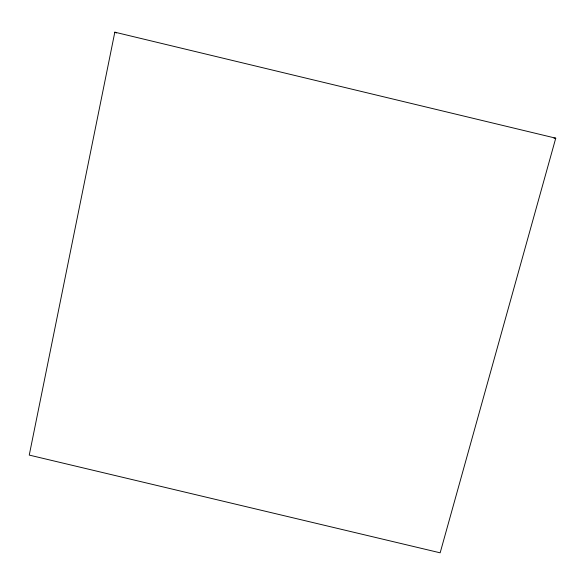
<?xml version="1.0" encoding="UTF-8"?>
<svg xmlns="http://www.w3.org/2000/svg" width="585" height="585" viewBox="0 0 585 585"><rect width="100%" height="100%" fill="white"/><g stroke="black" fill="none" stroke-linecap="round" stroke-linejoin="round"><path stroke-width="0.88" d="M114.821 32.182L29.25 455.093L440.154 552.818L555.75 138.177L114.821 32.182L116.444 32.994M553.936 138.14L555.75 138.177"/></g></svg>
